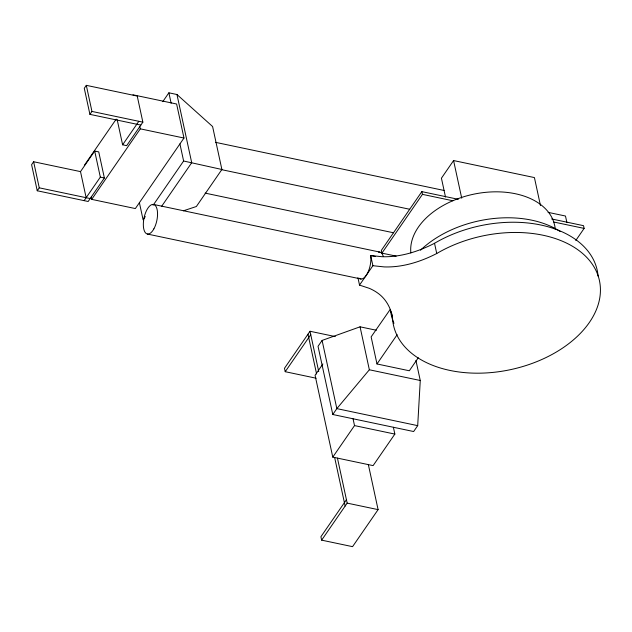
<?xml version="1.0" encoding="UTF-8"?>
<svg xmlns="http://www.w3.org/2000/svg" width="632" height="632" viewBox="0 0 632 632"><rect width="100%" height="100%" fill="white"/><g stroke="black" fill="none" stroke-linecap="round" stroke-linejoin="round"><path stroke-width="0.95" d="M376.388 330.252L360.058 326.815L322.099 340.427L318.038 346.304L332.788 414.505L413.636 431.53L417.697 425.644L420.264 380.496L415.927 360.445M80.509 171.612L33.622 161.745L31.6 164.683L37.241 190.769L88.164 201.49L104.375 177.987L98.734 151.893L94.689 151.048L80.509 171.612L86.15 197.705M117.181 119.653L122.616 144.807L126.661 145.66L142.864 122.15L137.231 96.064L86.308 85.344L84.277 88.282L89.918 114.368L140.841 125.089M37.241 190.769L39.263 187.83L33.622 161.745M89.918 114.368L91.948 111.43L86.308 85.344M84.34 165.339L116.201 119.14M84.119 200.636L100.33 177.134L94.689 151.048M122.616 144.807L138.827 121.297M132.965 94.816L176.62 104.011L183.975 138.037L135.351 208.568L91.695 199.372L140.32 128.849L139.83 126.558M162.764 101.665L168.878 92.809L176.96 94.516L212.597 126.526L221.887 169.487L196.362 206.506L183.454 210.788M145.313 216.563L143.093 219.786L139.395 202.698M153.086 205.289L183.62 161.01L179.923 143.914M161.729 206.19L191.709 162.708L176.96 94.516M335.315 336.587L310.012 331.263L284.487 368.29L285.222 371.695L316.142 378.213M285.222 371.695L310.747 334.676M458.295 199.309L421.852 191.63L381.333 250.406L381.925 253.132L396.153 256.126M372.896 265.709L384.185 266.909A58.515 37.928 -12.2 0 0 395.79 266.499C410.144 264.99 423.946 260.068 436.736 253.519A105.362 68.288 -12.2 0 1 591.497 263.07A105.362 68.288 -12.2 0 1 519.52 367.453A105.362 68.288 -12.2 0 1 392.496 317.683C390.955 307.91 385.749 298.628 377.557 292.932A58.515 37.928 -12.2 0 0 369.388 288.358L359.521 285.103L372.896 265.709L370.652 255.518L381.949 256.711A58.539 37.936 -12.2 0 0 393.554 256.292C407.924 254.775 421.726 249.845 434.524 243.288A105.362 68.288 -12.2 0 1 539.696 224.779A105.362 68.288 -12.2 0 1 598.069 276.073M381.925 253.132L422.445 194.364L421.852 191.63M540.471 205.558L534.419 177.576L453.579 160.56L441.428 178.192L445.505 197.05M322.881 363.969L315.076 375.29L332.772 457.126L373.109 465.618L394.858 434.081L393.38 427.264M332.788 414.505L336.84 408.62L369.349 369.775L360.058 326.815M418.281 357.767L409.323 370.771L376.988 363.961L397.149 334.699M332.772 457.126L354.52 425.589L353.043 418.771M346.431 499.714L320.906 536.734L321.641 540.147L352.561 546.656L378.094 509.629L368.361 464.623M321.641 540.147L347.173 503.119L337.441 458.113M575.799 240.476L584.126 228.405L583.534 225.671L551.665 218.964M390.086 309.593L371.134 336.888L376.988 363.961M361.062 279.004L147.43 234.053M91.948 111.43L142.864 122.15M215.433 142.326L444.083 190.469M548.094 212.368L565.482 216.025L566.904 222.614M140.32 128.849L183.975 138.037M410.847 252.926A73.296 47.503 -12.2 0 1 410.808 252.476L410.689 250.193A73.296 47.503 -12.2 0 1 475.027 193.913A73.296 47.503 -12.2 0 1 553.766 222.014L584.126 228.405M422.445 194.364L452.804 200.755M183.62 161.01L221.887 169.487M221.334 169.605L409.702 209.263M205.131 193.115L393.491 232.773M100.33 177.134L104.375 177.987M153.45 204.42L379.8 252.081M375.305 256.497L370.652 255.518A15.121 6.541 -78.1 0 1 367.642 272.953A15.121 6.541 -78.1 0 1 359.3 278.27M39.263 187.83L90.186 198.551M369.349 369.775L420.264 380.496M417.697 425.644L336.84 408.62L322.099 340.427M354.52 425.589L394.858 434.081M347.173 503.119L378.094 509.629M553.766 222.014L554.785 225.845A73.296 47.503 -12.2 0 1 555.252 229.211M453.579 160.56L461.716 198.187M434.524 243.288L436.736 253.519M391.295 312.097L392.496 317.683M310.012 331.263L318.726 371.545M307.989 334.202L316.593 373.986M334.676 457.655L345.143 506.058M168.878 92.809L171.13 103.245M91.198 197.081L91.695 199.372M357.933 277.638L359.521 285.103M393.973 323.3A105.362 68.288 -12.2 0 1 390.584 310.999M378.418 252.168A15.121 6.541 -78.1 0 1 383.229 256.229M420.493 250.225A91.624 59.384 -12.2 0 1 560.205 231.533M153.9 228.816A15.121 6.541 -78.1 0 0 154.097 204.618A15.121 6.541 -78.1 0 0 143.33 224.273A15.121 6.541 -78.1 0 0 153.9 228.816"/></g></svg>
